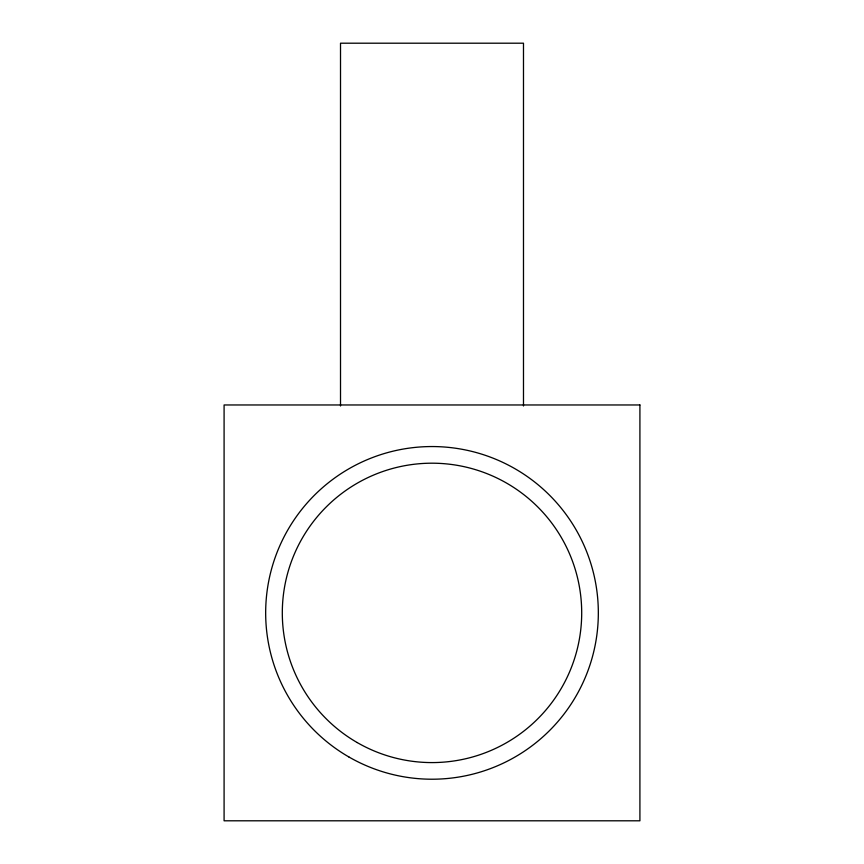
<?xml version="1.0" encoding="UTF-8"?>
<svg xmlns="http://www.w3.org/2000/svg" width="864" height="864" viewBox="0 0 864 864"><rect width="100%" height="100%" fill="white"/><g stroke="black" fill="none" stroke-linecap="round" stroke-linejoin="round"><path stroke-width="1.3" d="M523.487 405.983L523.487 43.2L340.513 43.2L340.513 405.983M639.911 404.968L224.089 404.968L224.089 820.8L639.911 820.8L639.911 404.968M357.156 742.532A149.699 149.699 0 0 0 581.699 612.889A149.699 149.699 0 0 0 357.156 483.246A149.699 149.699 0 0 0 357.156 742.532M348.829 756.929A166.331 166.331 0 0 0 598.331 612.889A166.331 166.331 0 0 0 348.829 468.839A166.331 166.331 0 0 0 348.829 756.929"/></g></svg>
